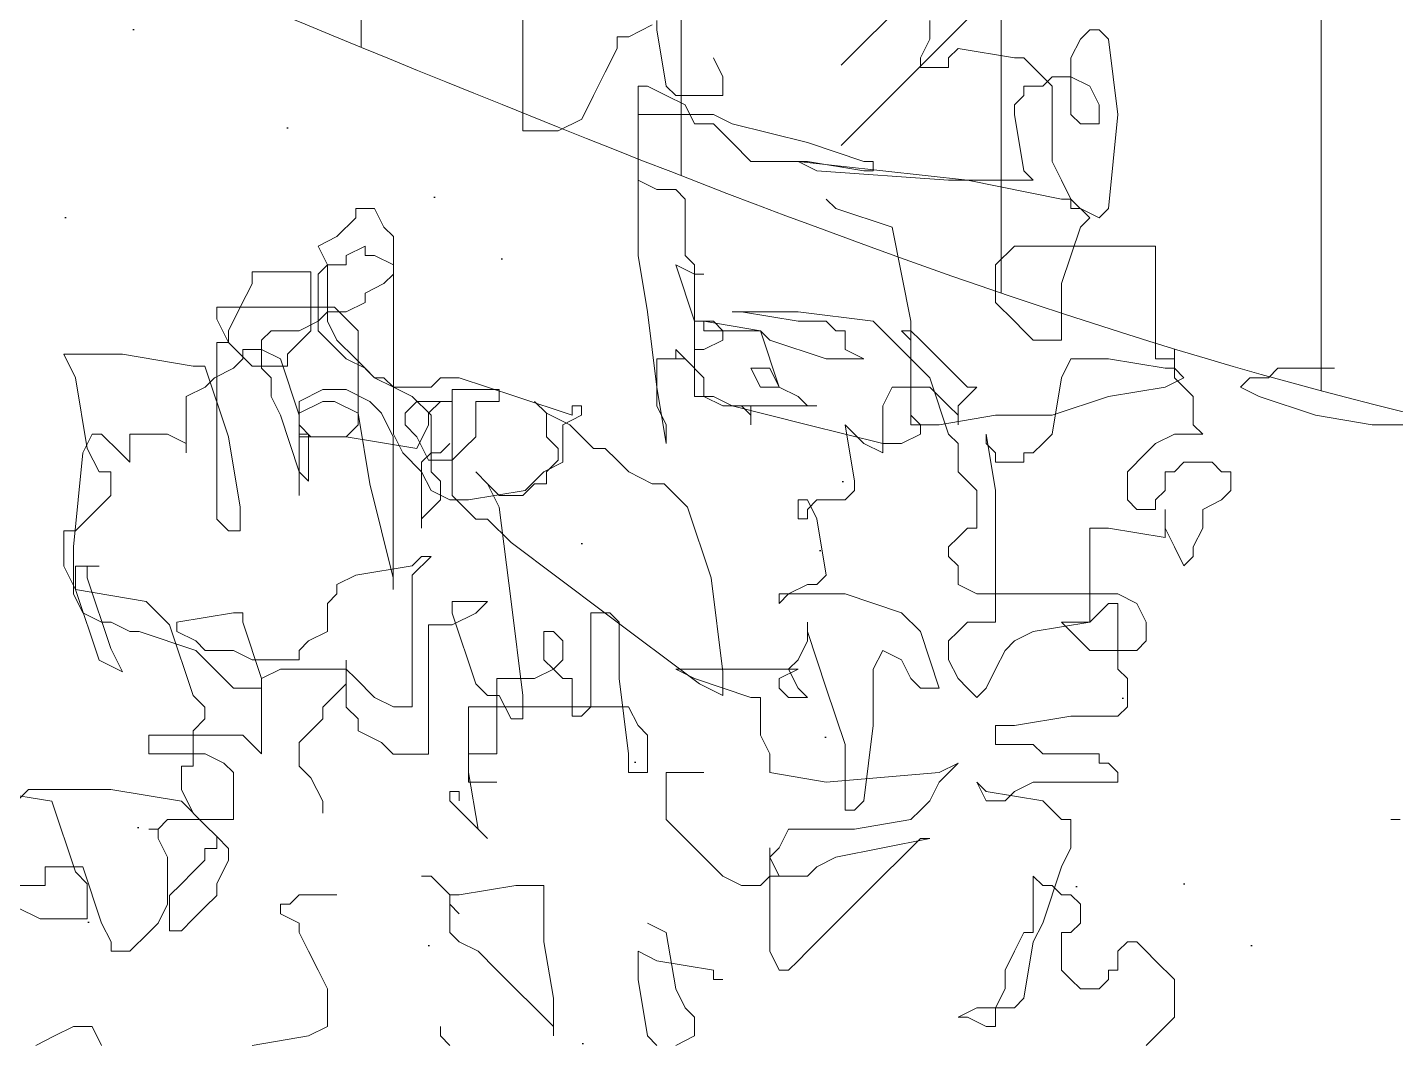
# Model space of a CAD drawing. Extents: x -95 to 325, y -1215 to -918.
# Drawn here: x 77.7 to 87.2, y -1069.68 to -1062.64 of the extents above; entities that cross this region are included whole.
import ezdxf

# ---------------------------------------------------------------- set-up
doc = ezdxf.new("R2010")
doc.units = 0
doc.layers.get('0').update_dxf_attribs({"linetype": 'CONTINUOUS'})
doc.layers.add('福建茶', color=76, linetype='CONTINUOUS')
doc.layers.add('马尼拉草', color=80, linetype='CONTINUOUS')

# ---------------------------------------------------------------- blocks, each defined once
blk = doc.blocks.new('tulia')
at = {"color": 3, "lineweight": 0}
for p, q in [((208.0003, 260.6281), (207.9048, 260.5326)), ((210.2918, 260.5803), (210.3873, 260.6281)), ((210.2918, 260.4849), (210.2918, 260.5803)), ((210.4828, 260.6281), (210.5305, 260.5803)), ((210.5305, 260.5803), (210.5783, 260.2941)), ((211.0079, 260.5326), (211.0079, 260.5803)), ((211.0079, 260.5803), (211.0079, 260.3895)), ((211.5808, 260.5803), (211.5331, 260.6281)), ((211.5808, 260.5326), (211.5808, 260.5803)), ((212.2492, 260.5803), (212.1537, 260.5326)), ((212.5356, 260.6281), (212.2492, 260.5803)), ((213.3472, 260.5326), (213.2995, 260.6281)), ((213.5382, 260.5803), (213.4427, 260.5326)), ((213.6337, 260.6281), (213.5382, 260.5803)), ((207.9048, 260.5326), (207.857, 260.4849)), ((208.7641, 260.4372), (208.7641, 260.5326)), ((208.7641, 260.5326), (208.8118, 260.5326)), ((208.8118, 260.5326), (208.9073, 260.4849)), ((211.2944, 260.2464), (211.0079, 260.5326)), ((212.1537, 260.5326), (212.1537, 260.3418)), ((213.4427, 260.5326), (213.3472, 260.5326)), ((207.857, 260.4849), (207.857, 260.2941)), ((208.6686, 260.4372), (208.6209, 260.3895)), ((208.8596, 260.4372), (208.6686, 260.4372)), ((208.7164, 260.3418), (208.7641, 260.4372)), ((208.9551, 260.4849), (208.8596, 260.4372)), ((208.9073, 260.4849), (208.9551, 260.4849)), ((210.3395, 260.4372), (210.2918, 260.4849)), ((210.3873, 260.3418), (210.3395, 260.4372)), ((208.6209, 260.3895), (208.5731, 260.1033)), ((211.0079, 260.3895), (211.0557, 260.1033)), ((207.857, 260.2941), (207.9525, 260.1987)), ((208.1912, 260.2941), (208.239, 260.3418)), ((208.1912, 260.2464), (208.1912, 260.2941)), ((208.239, 260.3418), (208.3344, 260.3418)), ((208.3344, 260.3418), (208.3822, 260.2941)), ((208.3822, 260.2941), (208.4299, 260.2464)), ((208.7164, 260.2464), (208.7164, 260.3418)), ((210.1963, 260.2941), (210.1486, 260.2941)), ((210.1963, 260.2464), (210.1963, 260.2941)), ((210.435, 260.0556), (210.3873, 260.3418)), ((210.5783, 260.2941), (210.5783, 260.151)), ((212.1537, 260.3418), (212.2014, 260.2464)), ((208.1435, 260.151), (208.1435, 260.2464)), ((208.1435, 260.2464), (208.1912, 260.2464)), ((208.4299, 260.2464), (208.4299, 260.0556)), ((208.6686, 260.151), (208.7164, 260.2464)), ((209.8144, 260.2464), (209.7667, 260.1987)), ((209.8621, 260.2464), (209.8144, 260.2464)), ((209.9099, 260.151), (209.8621, 260.2464)), ((210.4828, 260.1987), (210.1963, 260.2464)), ((211.3898, 260.151), (211.2944, 260.2464)), ((212.2014, 260.2464), (212.2492, 260.151)), ((207.9525, 260.1987), (208.0003, 260.151)), ((209.7667, 260.1987), (209.7189, 260.151)), ((210.5783, 260.151), (210.4828, 260.1987)), ((208.0003, 260.151), (208.048, 260.1033)), ((208.048, 260.1033), (208.0957, 260.1033)), ((208.0957, 260.1033), (208.1435, 260.151)), ((208.5731, 260.1033), (208.5254, 260.0079)), ((208.6209, 260.0556), (208.6686, 260.151)), ((209.7189, 260.151), (209.4325, 259.8648)), ((209.9099, 259.674), (209.9099, 260.151)), ((211.0557, 260.1033), (211.0557, 259.8171)), ((211.4853, 260.1033), (211.3898, 260.151)), ((211.5331, 260.0556), (211.4853, 260.1033)), ((212.2492, 260.151), (212.2969, 260.0556)), ((213.1563, 260.151), (213.0608, 260.0556)), ((213.2517, 260.151), (213.1563, 260.151)), ((213.2517, 260.1033), (213.2517, 260.151)), ((213.2995, 260.0079), (213.2517, 260.1033)), ((208.3822, 260.0556), (208.3344, 260.0079)), ((208.4299, 260.0556), (208.3822, 260.0556)), ((208.5731, 259.7694), (208.5731, 260.0556)), ((208.5731, 260.0556), (208.6209, 260.0556)), ((210.5305, 260.0079), (210.435, 260.0556)), ((211.5331, 259.8648), (211.5331, 260.0556)), ((212.2969, 260.0556), (212.2969, 260.0079)), ((212.8947, 260.0467), (212.835, 259.987)), ((212.9545, 260.0467), (212.8947, 260.0467)), ((212.9545, 259.8677), (212.9545, 260.0467)), ((213.0608, 260.0556), (213.013, 260.0079)), ((208.3344, 260.0079), (208.3344, 259.9125)), ((208.5254, 260.0079), (208.4299, 259.7217)), ((211.5331, 259.9125), (211.4853, 259.9602)), ((212.2969, 260.0079), (212.3924, 259.9602)), ((212.3924, 259.9602), (212.3924, 259.9125)), ((212.835, 259.987), (212.7753, 259.9273)), ((213.013, 260.0079), (212.9653, 259.9125)), ((213.395, 259.7217), (213.2995, 260.0079)), ((213.3725, 259.808), (213.3725, 259.987)), ((213.3725, 259.987), (213.6114, 259.987)), ((213.6114, 259.987), (213.7308, 259.9273)), ((208.3344, 259.9125), (208.3822, 259.8648)), ((211.5331, 259.8648), (211.5331, 259.9125)), ((212.3447, 259.9125), (212.2969, 259.8648)), ((212.3924, 259.9125), (212.3447, 259.9125)), ((212.7753, 259.9273), (212.7156, 259.8677)), ((212.9653, 259.9125), (212.9653, 259.674)), ((208.3822, 259.8648), (208.4299, 259.8648)), ((208.4299, 259.8648), (208.4777, 259.8171)), ((208.4777, 259.8171), (208.5254, 259.8171)), ((208.5254, 259.8171), (208.5731, 259.7694)), ((209.4325, 259.8648), (209.146, 259.5785)), ((209.9099, 259.7694), (209.9576, 259.8171)), ((209.9576, 259.8171), (210.0531, 259.8171)), ((210.0531, 259.8171), (210.1486, 259.7694)), ((211.0557, 259.8171), (211.1989, 259.8171)), ((211.1989, 259.8171), (211.4853, 259.8648)), ((211.4853, 259.8648), (211.5331, 259.8648)), ((211.5808, 259.8171), (211.5331, 259.8648)), ((211.6286, 259.7694), (211.5808, 259.8171)), ((212.2969, 259.8648), (212.106, 259.8648)), ((212.7156, 259.808), (212.6558, 259.6886)), ((212.7156, 259.8677), (212.7156, 259.808)), ((212.835, 259.7483), (212.8947, 259.808)), ((212.8947, 259.808), (212.9545, 259.8677)), ((213.4322, 259.7483), (213.3725, 259.808)), ((213.7769, 259.8171), (213.5859, 259.8171)), ((213.5859, 259.8171), (213.5859, 259.7217)), ((209.6712, 259.7217), (209.7189, 259.7694)), ((209.7189, 259.7694), (209.9099, 259.7694)), ((209.9099, 259.674), (209.8621, 259.7694)), ((209.8621, 259.7694), (209.9099, 259.7694)), ((209.9099, 259.7694), (209.9099, 259.6263)), ((210.1486, 259.7694), (210.2441, 259.674)), ((211.6763, 259.7694), (211.6286, 259.7694)), ((212.7753, 259.6886), (212.835, 259.7483)), ((213.5517, 259.3902), (213.4322, 259.7483)), ((208.4299, 259.7217), (208.3822, 259.6263)), ((209.0983, 259.5785), (209.5757, 259.674)), ((209.5757, 259.674), (209.6712, 259.7217)), ((209.8621, 259.6263), (209.9099, 259.674)), ((209.9099, 259.6263), (209.9099, 259.674)), ((210.2441, 259.674), (210.3395, 259.5785)), ((212.6558, 259.6886), (212.6558, 259.629)), ((212.7753, 259.629), (212.7753, 259.6886)), ((212.9653, 259.674), (213.013, 259.5785)), ((213.5859, 259.7217), (213.395, 259.7217)), ((208.3822, 259.6263), (208.3822, 259.4831)), ((209.8144, 259.5308), (209.8621, 259.6263)), ((212.6558, 259.629), (212.7156, 259.5693)), ((212.7156, 259.5693), (212.7156, 259.629)), ((212.7156, 259.629), (212.7753, 259.629)), ((209.146, 259.5785), (209.0983, 259.5785)), ((209.1938, 259.4831), (209.4802, 259.5308)), ((209.4802, 259.5308), (209.8144, 259.5308)), ((210.3395, 259.5785), (210.435, 259.4831)), ((211.3898, 259.5308), (211.3421, 259.5785)), ((211.3421, 259.5785), (211.3898, 259.5308)), ((211.4376, 259.2446), (211.3898, 259.5308)), ((211.3898, 259.5308), (211.4376, 259.4831)), ((212.7753, 259.5096), (212.7156, 259.5693)), ((212.7156, 259.5693), (212.7753, 259.5096)), ((213.013, 259.5308), (212.9653, 259.4831)), ((213.013, 259.5785), (213.013, 259.5308)), ((213.013, 259.5308), (213.0608, 259.5308)), ((213.0608, 259.5308), (213.013, 259.5308)), ((206.7113, 259.4831), (206.759, 259.4831)), ((208.3822, 259.4831), (208.4299, 259.4831)), ((208.4299, 259.4831), (208.5254, 259.3877)), ((209.146, 259.4354), (209.1938, 259.4831)), ((210.435, 259.4831), (210.435, 259.2446)), ((211.4376, 259.4831), (211.5331, 259.3877)), ((212.9653, 259.4831), (212.6311, 259.4831)), ((212.6311, 259.4831), (212.6311, 259.2446)), ((212.8947, 259.3902), (212.7753, 259.5096)), ((212.7753, 259.5096), (212.835, 259.4499)), ((209.0983, 259.3877), (209.146, 259.4354)), ((209.4325, 259.3877), (209.4802, 259.4354)), ((209.4802, 259.4354), (209.528, 259.4354)), ((209.528, 259.4354), (209.528, 259.1015)), ((212.1781, 259.3902), (212.1781, 259.4499)), ((212.835, 259.4499), (212.8947, 259.3306)), ((213.7906, 259.4499), (213.6711, 259.3306)), ((208.5254, 259.3877), (208.8118, 259.34)), ((208.6686, 259.34), (208.5731, 259.2923)), ((208.7164, 259.3877), (208.6686, 259.34)), ((208.8118, 259.3877), (208.7164, 259.3877)), ((208.8596, 259.2923), (208.8118, 259.3877)), ((208.8118, 259.34), (208.8596, 259.2923)), ((209.0505, 259.2923), (209.0983, 259.3877)), ((209.3847, 259.0061), (209.4325, 259.3877)), ((211.4853, 259.34), (211.4853, 259.3877)), ((211.5331, 259.34), (211.4853, 259.34)), ((211.5331, 259.3877), (211.5331, 259.34)), ((212.2378, 259.2709), (212.1781, 259.3902)), ((213.2531, 259.3306), (212.8947, 259.3902)), ((212.8947, 259.3306), (212.8947, 259.2112)), ((213.6711, 259.3306), (213.2531, 259.3306)), ((213.91, 259.3306), (213.5517, 259.3902)), ((208.5731, 259.2923), (208.1435, 259.2923)), ((208.1435, 259.2923), (208.1435, 259.2446)), ((208.9551, 259.1969), (209.0505, 259.2923)), ((209.6234, 259.2923), (209.0505, 259.2446)), ((209.9099, 259.2446), (209.6234, 259.2923)), ((211.2944, 259.2923), (211.4376, 259.2923)), ((211.4376, 259.2923), (211.4376, 258.9107)), ((212.2975, 259.2112), (212.2378, 259.2709)), ((208.1435, 259.2446), (208.1912, 259.1969)), ((208.1912, 259.1969), (208.239, 259.1969)), ((208.239, 259.1969), (208.239, 259.1492)), ((209.0505, 259.2446), (208.9551, 259.1969)), ((209.9099, 259.1492), (209.9099, 259.2446)), ((210.435, 259.2446), (210.2441, 259.2446)), ((210.5305, 259.0538), (210.5305, 259.2446)), ((210.5305, 259.2446), (210.626, 259.2446)), ((210.626, 259.2446), (210.626, 259.1492)), ((211.4376, 259.1492), (211.4376, 259.2446)), ((212.2975, 259.0919), (212.2975, 259.2112)), ((212.6311, 259.2446), (212.6788, 259.1969)), ((212.6788, 259.1969), (212.7743, 259.1492)), ((212.8947, 259.2112), (212.835, 259.2112)), ((212.835, 259.2112), (212.835, 259.0322)), ((208.239, 259.1492), (208.5254, 259.1492)), ((208.5254, 259.1492), (208.5731, 259.1015)), ((209.9576, 259.0538), (209.9099, 259.1492)), ((210.626, 259.1492), (210.6737, 258.7676)), ((211.2944, 258.7676), (211.2944, 259.1492)), ((211.2944, 259.1492), (211.4376, 259.1492)), ((211.6406, 258.4951), (211.6406, 259.1515)), ((211.6406, 259.1515), (211.8197, 259.1515)), ((211.8197, 259.1515), (211.8795, 259.0919)), ((212.5834, 259.0538), (212.4879, 259.1492)), ((212.4879, 259.1492), (212.4879, 258.7676)), ((212.7743, 259.1492), (213.0608, 259.1492)), ((213.0608, 259.1492), (213.0608, 259.0538)), ((208.5731, 259.1015), (208.7641, 259.1015)), ((208.7641, 259.1015), (208.7641, 259.0061)), ((209.528, 259.1015), (209.6234, 258.8153)), ((209.9576, 258.863), (209.9576, 259.0538)), ((210.5783, 259.0061), (210.5305, 259.0538)), ((211.8795, 259.0919), (211.9989, 259.0322)), ((212.2378, 259.0322), (212.2975, 259.0919)), ((213.0608, 259.0538), (212.5834, 259.0538)), ((208.6686, 259.0061), (208.3822, 258.9584)), ((208.7641, 259.0061), (208.6686, 259.0061)), ((209.3847, 258.7199), (209.3847, 259.0061)), ((210.626, 258.9107), (210.5783, 259.0061)), ((211.9989, 259.0322), (211.9989, 258.9725)), ((212.1781, 258.9725), (212.2378, 259.0322)), ((212.835, 259.0322), (212.7753, 258.9725)), ((208.1435, 258.9584), (208.0957, 258.9107)), ((208.0957, 258.9107), (208.0957, 258.7676)), ((208.3822, 258.9584), (208.1435, 258.9584)), ((211.4376, 258.9107), (210.626, 258.9107)), ((210.817, 258.9107), (210.8647, 258.9584)), ((210.817, 258.4336), (210.817, 258.9107)), ((210.8647, 258.9584), (210.9124, 258.9584)), ((210.9124, 258.9584), (210.9124, 258.7676)), ((211.1628, 258.8532), (211.1628, 258.9725)), ((211.1628, 258.9725), (211.2225, 258.9725)), ((211.2225, 258.9725), (211.2822, 258.8532)), ((211.724, 258.2428), (211.724, 258.9107)), ((211.724, 258.9107), (211.8195, 258.9107)), ((211.8195, 258.9107), (211.915, 258.863)), ((211.9989, 258.9725), (212.0586, 258.9128)), ((212.0586, 258.9128), (212.0586, 258.6741)), ((212.1183, 258.8532), (212.1781, 258.9128)), ((212.1781, 258.9128), (212.1781, 258.9725)), ((212.7753, 258.9725), (212.7753, 258.9128)), ((212.7753, 258.9128), (212.835, 258.8532)), ((208.8118, 258.8153), (208.8596, 258.863)), ((208.8596, 258.863), (208.9073, 258.8153)), ((209.7667, 258.8153), (209.7189, 258.863)), ((209.7189, 258.863), (209.8144, 258.863)), ((209.8144, 258.863), (209.8621, 258.8153)), ((210.0054, 258.863), (209.9576, 258.863)), ((210.2918, 258.7676), (210.0054, 258.863)), ((210.267, 258.7935), (210.1475, 258.8532)), ((210.1475, 258.8532), (210.1475, 258.7338)), ((211.2225, 258.3757), (211.1628, 258.8532)), ((211.2822, 258.8532), (211.342, 258.8532)), ((211.342, 258.8532), (211.4017, 258.7935)), ((211.915, 258.863), (212.0105, 258.7676)), ((212.0586, 258.7935), (212.1183, 258.8532)), ((212.835, 258.8532), (212.9545, 258.4951)), ((208.0957, 258.7676), (208.1435, 258.7199)), ((208.7641, 258.7199), (208.8118, 258.8153)), ((208.9073, 258.8153), (208.9551, 258.7676)), ((208.9551, 258.7676), (209.0028, 258.6722)), ((209.146, 258.529), (209.0505, 258.8153)), ((209.0505, 258.8153), (209.146, 258.8153)), ((209.146, 258.8153), (209.1938, 258.7676)), ((209.1938, 258.7676), (209.2415, 258.6722)), ((209.6234, 258.8153), (209.7189, 258.529)), ((209.8144, 258.7199), (209.7667, 258.8153)), ((209.8621, 258.7676), (209.7667, 258.7199)), ((209.8621, 258.8153), (209.8621, 258.7676)), ((210.7448, 258.4354), (210.267, 258.7935)), ((210.3873, 258.7199), (210.2918, 258.7676)), ((210.6737, 258.7676), (210.6737, 258.4813)), ((210.9124, 258.7676), (210.9602, 258.7676)), ((210.9602, 258.7676), (211.0079, 258.7199)), ((211.0079, 258.7199), (211.1034, 258.7676)), ((211.1034, 258.7676), (211.2944, 258.7676)), ((211.4017, 258.7935), (211.5211, 258.4354)), ((212.0105, 258.7676), (212.0582, 258.7199)), ((212.0586, 258.6741), (212.0586, 258.7935)), ((212.3924, 258.7199), (212.4879, 258.7676)), ((212.4879, 258.7676), (212.4879, 258.8153)), ((212.4879, 258.8153), (212.6311, 258.8153)), ((212.4879, 258.7676), (212.5834, 258.4813)), ((212.6311, 258.8153), (212.7266, 258.7199)), ((208.1435, 258.7199), (208.1435, 258.3859)), ((208.7164, 258.6244), (208.7641, 258.7199)), ((209.337, 258.6244), (209.3847, 258.7199)), ((209.7667, 258.7199), (210.3873, 258.7199)), ((209.7667, 258.6722), (209.8144, 258.7199)), ((210.1475, 258.7338), (210.2073, 258.2564)), ((210.9602, 258.6722), (211.0079, 258.7199)), ((211.0079, 258.7199), (211.0557, 258.6722)), ((212.0582, 258.7199), (212.3924, 258.7199)), ((212.7266, 258.7199), (212.8221, 258.6244)), ((213.2531, 258.6144), (213.1933, 258.7338)), ((213.1933, 258.7338), (213.3128, 258.6741)), ((209.0028, 258.6722), (209.0028, 258.5767)), ((209.2415, 258.6722), (209.337, 258.6244)), ((209.7189, 258.5767), (209.7667, 258.6722)), ((210.9602, 258.5767), (210.9602, 258.6722)), ((211.0557, 258.6722), (211.0557, 258.529)), ((212.5356, 258.6722), (212.2969, 258.6722)), ((212.2969, 258.6722), (212.2969, 258.6244)), ((212.6311, 258.6244), (212.5356, 258.6722)), ((213.3128, 258.6741), (213.4322, 258.3161)), ((208.0003, 258.5767), (208.048, 258.6244)), ((208.0003, 258.4813), (208.0003, 258.5767)), ((208.048, 258.6244), (208.2867, 258.6244)), ((208.2867, 258.6244), (208.3822, 258.529)), ((208.5731, 258.529), (208.6686, 258.5767)), ((208.6686, 258.5767), (208.7164, 258.6244)), ((209.0028, 258.5767), (208.9551, 258.529)), ((209.7189, 258.4813), (209.7189, 258.5767)), ((211.0079, 258.529), (210.9602, 258.5767)), ((212.2492, 258.5767), (212.1537, 258.529)), ((212.2969, 258.6244), (212.2492, 258.5767)), ((212.7743, 258.6244), (212.6311, 258.6244)), ((212.8221, 258.5767), (212.7743, 258.6244)), ((212.8221, 258.6244), (213.1085, 258.529)), ((212.9176, 258.529), (212.8221, 258.5767)), ((213.3725, 258.2564), (213.2531, 258.6144)), ((208.2867, 258.4813), (208.5731, 258.529)), ((208.3822, 258.529), (208.4299, 258.4813)), ((208.9551, 258.529), (208.9073, 258.4813)), ((209.2415, 258.4336), (209.146, 258.529)), ((209.7189, 258.529), (209.7189, 258.4813)), ((211.0557, 258.529), (211.0079, 258.529)), ((211.4017, 258.4354), (211.5211, 258.4951)), ((211.5211, 258.4951), (211.6406, 258.4951)), ((212.1537, 258.529), (212.1537, 258.3859)), ((212.9176, 258.4813), (212.9176, 258.529)), ((212.9545, 258.4951), (213.0739, 258.3757)), ((213.1085, 258.529), (213.1563, 258.529)), ((213.1563, 258.529), (213.2517, 258.4813)), ((208.048, 258.3859), (208.0003, 258.4813)), ((208.1912, 258.3859), (208.2867, 258.4813)), ((208.4299, 258.4813), (208.2867, 258.4813)), ((208.2867, 258.4813), (208.2867, 258.0043)), ((208.9073, 258.4813), (208.7641, 258.4813)), ((208.7641, 258.4813), (208.7641, 258.3382)), ((209.528, 258.3382), (209.2415, 258.4336)), ((210.6737, 258.4813), (210.7215, 258.4336)), ((210.7215, 258.4336), (210.817, 258.4336)), ((211.2225, 258.0774), (210.7448, 258.4354)), ((211.342, 258.3757), (211.4017, 258.4354)), ((211.5211, 258.4354), (211.5211, 258.3757)), ((212.5834, 258.4813), (212.5834, 258.4336)), ((212.5834, 258.4336), (212.6311, 258.4336)), ((212.6311, 258.4336), (212.9176, 258.4813)), ((213.2517, 258.4813), (213.2995, 258.4813)), ((213.2995, 258.4813), (213.395, 258.4336)), ((213.395, 258.4336), (213.4427, 258.3382)), ((208.1435, 258.3382), (208.048, 258.3859)), ((208.1435, 258.3859), (208.1912, 258.3859)), ((209.8144, 258.3382), (209.8621, 258.3859)), ((209.8621, 258.3859), (209.8621, 258.3382)), ((211.2822, 257.8983), (211.2225, 258.3757)), ((211.5211, 258.3757), (211.342, 258.3757)), ((212.1537, 258.3859), (212.106, 258.3382)), ((213.0739, 258.3757), (213.4322, 258.3161)), ((208.7641, 258.3382), (208.1435, 258.3382)), ((208.7641, 257.8135), (208.7641, 258.3382)), ((208.7641, 258.3382), (208.8596, 258.3382)), ((208.8596, 258.3382), (208.9551, 258.2905)), ((208.9551, 258.2905), (208.9551, 258.1951)), ((209.8621, 258.3382), (209.528, 258.3382)), ((209.6234, 258.2428), (209.6712, 258.2905)), ((209.6712, 258.2905), (209.7189, 258.2905)), ((209.7189, 258.2905), (209.8144, 258.3382)), ((211.8197, 258.2564), (211.8197, 258.3161)), ((211.8197, 258.3161), (211.8197, 257.5403)), ((212.106, 258.2905), (212.0105, 258.2428)), ((212.106, 258.3382), (212.106, 258.2905)), ((213.4322, 258.3161), (213.4322, 258.1967)), ((213.4322, 258.3161), (213.4919, 258.1967)), ((213.4427, 258.3382), (213.4427, 258.0997)), ((209.6712, 257.9566), (209.6234, 258.2428)), ((210.2073, 258.2564), (210.3267, 257.8983)), ((211.6286, 258.1474), (211.724, 258.2428)), ((212.0105, 258.2428), (211.724, 258.1951)), ((211.9392, 257.779), (211.8197, 258.2564)), ((213.3725, 258.1967), (213.3725, 258.2564)), ((207.8093, 258.1951), (207.7615, 258.1474)), ((207.7615, 258.1474), (207.7615, 258.0997)), ((207.857, 258.0997), (207.8093, 258.1951)), ((208.9551, 258.1951), (209.0028, 258.1474)), ((209.0028, 258.1474), (209.0028, 258.0997)), ((211.6763, 258.1474), (211.6286, 258.1474)), ((211.724, 258.1951), (211.6763, 258.1474)), ((213.4322, 258.1967), (213.3128, 258.1967)), ((213.3128, 258.1967), (213.3725, 258.1967)), ((213.4919, 258.1967), (213.4919, 258.0177)), ((207.7615, 258.0997), (207.7138, 258.0043)), ((207.9048, 258.0043), (207.857, 258.0997)), ((209.0028, 258.0997), (208.9551, 258.052)), ((211.342, 257.958), (211.2225, 258.0774)), ((213.4427, 258.0997), (213.395, 257.6226)), ((207.7138, 258.0043), (207.7138, 257.9089)), ((208.1912, 258.0043), (207.9048, 258.052)), ((207.9048, 258.052), (207.9048, 257.9089)), ((207.9048, 257.9089), (207.9048, 258.0043)), ((208.2867, 258.0043), (208.1912, 258.0043)), ((208.9073, 258.0043), (208.8596, 258.0043)), ((208.8596, 258.0043), (208.8596, 257.8135)), ((208.9551, 258.052), (208.9073, 258.0043)), ((211.6763, 257.9566), (211.6763, 258.0043)), ((211.6763, 258.0043), (211.6763, 257.6704)), ((212.5961, 257.8983), (212.5961, 258.0177)), ((212.5961, 258.0177), (212.6558, 258.0177)), ((212.6558, 258.0177), (212.7156, 257.958)), ((213.4322, 258.0177), (213.3725, 257.958)), ((213.4919, 258.0177), (213.4322, 258.0177)), ((209.7189, 257.8612), (209.6712, 257.9566)), ((209.7189, 257.9089), (209.7189, 257.9566)), ((209.7189, 257.9566), (209.7667, 257.9566)), ((209.7667, 257.9566), (209.7667, 257.8612)), ((211.4017, 257.958), (211.342, 257.958)), ((211.4614, 257.8983), (211.4017, 257.958)), ((211.5808, 257.8612), (211.6763, 257.9566)), ((212.7156, 257.958), (212.7156, 257.0628)), ((213.3725, 257.958), (213.3128, 257.8983)), ((207.7138, 257.9089), (207.6183, 257.8612)), ((207.9525, 257.8612), (207.9525, 257.9089)), ((207.9525, 257.9089), (208.048, 257.9089)), ((208.048, 257.9089), (208.0957, 257.8612)), ((209.6712, 257.8612), (209.7189, 257.9089)), ((210.3267, 257.8983), (210.4461, 257.779)), ((211.342, 257.779), (211.2822, 257.8983)), ((211.5211, 257.8386), (211.4614, 257.8983)), ((212.6558, 257.5403), (212.5961, 257.8983)), ((213.3128, 257.8983), (213.2531, 257.8386)), ((207.6183, 257.8612), (207.5706, 257.8135)), ((207.5706, 257.8135), (207.5706, 257.7181)), ((207.9048, 257.8135), (207.9525, 257.8612)), ((207.9048, 257.7181), (207.9048, 257.8135)), ((208.0957, 257.8612), (208.0957, 257.7181)), ((208.8118, 257.5272), (208.7641, 257.8135)), ((208.8596, 257.8135), (208.9551, 257.7181)), ((209.4802, 257.8135), (209.528, 257.8612)), ((209.4802, 257.7658), (209.4802, 257.8135)), ((209.528, 257.8612), (209.6712, 257.8612)), ((209.7667, 257.8612), (209.7189, 257.8612)), ((211.0557, 257.7181), (211.1511, 257.8135)), ((211.1031, 257.779), (211.1628, 257.8386)), ((211.1511, 257.8135), (211.4376, 257.8612)), ((211.1628, 257.8386), (211.2822, 257.8386)), ((211.2822, 257.8386), (211.342, 257.779)), ((211.4376, 257.8612), (211.5331, 257.8612)), ((211.5211, 257.3612), (211.5211, 257.8386)), ((211.5331, 257.8612), (211.6286, 257.8135)), ((211.5808, 257.7658), (211.5808, 257.8612)), ((211.6286, 257.8135), (211.6763, 257.7181)), ((212.2975, 257.3612), (212.2975, 257.8386)), ((212.2975, 257.8386), (212.2975, 257.5403)), ((213.2531, 257.8386), (213.2531, 257.7193)), ((209.528, 257.4795), (209.4802, 257.7658)), ((210.4461, 257.779), (210.5059, 257.779)), ((210.5059, 257.779), (210.6253, 257.7193)), ((211.0434, 257.7193), (211.0434, 257.779)), ((211.0434, 257.779), (211.1031, 257.779)), ((211.342, 257.779), (211.4017, 257.7193)), ((211.4017, 257.7193), (211.342, 257.779)), ((211.6286, 257.7181), (211.5808, 257.7658)), ((211.9989, 257.4209), (211.9392, 257.779)), ((212.2492, 257.5272), (212.2492, 257.7658)), ((212.2492, 257.7658), (212.2969, 257.7181)), ((207.5706, 257.7181), (207.6183, 257.7181)), ((207.6183, 257.7181), (207.6661, 257.6704)), ((207.6661, 257.6704), (207.8093, 257.6704)), ((207.8093, 257.6704), (207.857, 257.7181)), ((207.857, 257.7181), (207.9048, 257.7181)), ((208.0957, 257.7181), (208.0003, 257.6226)), ((208.6209, 257.6226), (208.6209, 257.6704)), ((208.6209, 257.6704), (208.7641, 257.6704)), ((208.7641, 257.6704), (208.7641, 257.6226)), ((208.9551, 257.7181), (208.9551, 257.5749)), ((210.6253, 257.7193), (210.685, 257.6596)), ((210.685, 257.6596), (210.7448, 257.5999)), ((210.9602, 257.6704), (211.0557, 257.7181)), ((210.9602, 257.4795), (210.9602, 257.6704)), ((210.9836, 257.6596), (211.0434, 257.7193)), ((210.9836, 257.5999), (210.9836, 257.6596)), ((211.4614, 257.5999), (211.5211, 257.6596)), ((211.5211, 257.6596), (211.6406, 257.6596)), ((211.6286, 257.4318), (211.6286, 257.7181)), ((211.6763, 257.6704), (211.6286, 257.6226)), ((211.6406, 257.6596), (211.7003, 257.5403)), ((211.6763, 257.7181), (211.7718, 257.6226)), ((212.2969, 257.7181), (212.3924, 257.4318)), ((213.204, 257.6226), (213.1563, 257.6704)), ((213.1563, 257.6704), (213.1563, 257.5272)), ((213.2531, 257.7193), (213.3128, 257.7193)), ((213.3128, 257.7193), (213.3725, 257.5999)), ((208.0003, 257.6226), (207.9525, 257.5749)), ((208.5254, 257.5749), (208.5731, 257.6226)), ((208.5731, 257.6226), (208.6209, 257.6226)), ((208.7641, 257.6226), (208.8118, 257.5749)), ((209.337, 257.5749), (209.337, 257.6226)), ((209.337, 257.6226), (209.4325, 257.5749)), ((210.7448, 257.5999), (210.8045, 257.5999)), ((210.8045, 257.5999), (210.9239, 257.4806)), ((211.0434, 257.5403), (210.9836, 257.5999)), ((211.4017, 257.5403), (211.4614, 257.5999)), ((211.5808, 257.6226), (211.5331, 257.5749)), ((211.6286, 257.6226), (211.5808, 257.6226)), ((211.7003, 257.5999), (211.6406, 257.4806)), ((212.0586, 257.5403), (211.7003, 257.5999)), ((211.7718, 257.6226), (211.8195, 257.5272)), ((212.8698, 257.5749), (212.8698, 257.6226)), ((212.8698, 257.6226), (212.8698, 257.3364)), ((213.2995, 257.5272), (213.204, 257.6226)), ((213.395, 257.6226), (213.3472, 257.5272)), ((213.3725, 257.5999), (213.4322, 257.2419)), ((207.857, 257.5272), (207.7138, 257.5272)), ((207.7138, 257.5272), (207.7615, 257.4795)), ((207.9525, 257.5749), (207.857, 257.5272)), ((208.4299, 257.241), (208.4777, 257.5272)), ((208.4777, 257.5272), (208.5254, 257.5749)), ((208.8118, 257.5749), (208.8118, 257.5272)), ((208.9551, 257.5749), (209.0028, 257.5272)), ((209.0028, 257.5272), (209.0983, 257.241)), ((209.146, 257.5272), (209.2415, 257.5749)), ((209.146, 257.4795), (209.146, 257.5272)), ((209.2415, 257.5749), (209.337, 257.5749)), ((209.337, 257.5749), (209.337, 257.3841)), ((209.7189, 257.4795), (209.337, 257.5749)), ((209.4325, 257.5749), (209.4802, 257.5272)), ((209.4802, 257.5272), (209.528, 257.4795)), ((210.4828, 257.2887), (210.435, 257.5749)), ((210.435, 257.5749), (210.435, 257.4795)), ((211.0434, 257.4209), (211.0434, 257.5403)), ((211.4017, 257.3612), (211.4017, 257.5403)), ((211.7003, 257.5403), (211.76, 257.4806)), ((211.8195, 257.5272), (211.8195, 256.6685)), ((211.8197, 257.5403), (211.8795, 257.4209)), ((211.9989, 257.4806), (212.0586, 257.5403)), ((212.0586, 257.5403), (212.2378, 257.5403)), ((212.2975, 257.5403), (212.0586, 257.5403)), ((212.2378, 257.5403), (212.2975, 257.4806)), ((212.2969, 257.5272), (212.2492, 257.5272)), ((212.2969, 257.4318), (212.2969, 257.5272)), ((212.7753, 257.1822), (212.6558, 257.5403)), ((212.9653, 257.5272), (212.8698, 257.5749)), ((213.1563, 257.5272), (212.9653, 257.5272)), ((213.3472, 257.5272), (213.2995, 257.5272)), ((206.6158, 257.4795), (206.8545, 257.4795)), ((206.8545, 257.4795), (207.1409, 257.4318)), ((207.7615, 257.4795), (207.7615, 257.3364)), ((209.0505, 257.4795), (208.7641, 257.4318)), ((208.9551, 257.4318), (208.9551, 257.4795)), ((208.9551, 257.4795), (208.9551, 257.3841)), ((209.1938, 257.4795), (209.0505, 257.4795)), ((209.1938, 257.4318), (209.146, 257.4795)), ((209.1938, 257.0502), (209.1938, 257.4795)), ((210.1008, 257.3841), (209.7189, 257.4795)), ((210.0054, 257.3841), (210.0054, 257.4795)), ((210.0054, 257.4795), (210.0054, 257.4318)), ((210.435, 257.4795), (210.4828, 257.3841)), ((210.8647, 257.4318), (210.9602, 257.4795)), ((210.9239, 257.4806), (211.0434, 257.4209)), ((211.6406, 257.4806), (211.6406, 257.4209)), ((211.76, 257.4806), (211.76, 257.4209)), ((211.9989, 257.0032), (211.9989, 257.4806)), ((212.2975, 257.4806), (212.2975, 257.4209)), ((207.1409, 257.4318), (207.4274, 257.3364)), ((208.4777, 257.4318), (208.1912, 257.3364)), ((208.7641, 257.4318), (208.4777, 257.4318)), ((208.9551, 257.3841), (208.9073, 257.3364)), ((209.0028, 257.3841), (208.9551, 257.4318)), ((209.0983, 257.2887), (209.0028, 257.3841)), ((209.1938, 256.9548), (209.1938, 257.4318)), ((209.337, 257.3841), (209.2893, 257.2887)), ((209.6712, 257.3841), (210.0531, 257.3841)), ((209.7189, 257.3841), (209.6712, 257.3841)), ((209.7667, 257.3364), (209.7189, 257.3841)), ((210.0054, 257.4318), (210.0531, 257.3841)), ((210.0531, 257.3841), (210.0054, 257.3841)), ((210.0531, 257.3841), (210.1486, 257.3841)), ((210.1963, 257.3364), (210.1008, 257.3841)), ((210.1486, 257.3841), (210.2441, 257.3364)), ((210.4828, 257.3841), (210.4828, 257.1456)), ((210.8647, 257.3841), (210.8647, 257.4318)), ((210.9124, 257.3841), (210.8647, 257.3841)), ((211.1989, 257.3364), (210.9124, 257.4318)), ((210.9124, 257.4318), (210.9124, 257.3841)), ((211.0434, 257.4209), (211.1031, 257.3612)), ((211.1031, 257.3612), (211.0434, 257.4209)), ((211.6406, 257.4209), (211.5809, 257.3612)), ((211.724, 257.3364), (211.6286, 257.4318)), ((211.76, 257.4209), (211.7003, 257.3612)), ((211.8795, 257.4209), (211.9392, 257.3612)), ((212.1183, 257.3612), (211.9989, 257.4209)), ((212.2975, 257.4209), (212.1781, 257.3612)), ((212.3924, 257.1456), (212.2969, 257.4318)), ((212.3924, 257.4318), (212.4401, 257.3364)), ((207.4274, 257.3364), (207.5228, 257.2887)), ((207.7615, 257.3364), (207.857, 257.241)), ((208.1912, 257.3364), (207.9048, 257.2887)), ((208.9073, 257.3364), (208.8596, 257.2887)), ((209.8621, 257.2887), (209.7667, 257.3364)), ((210.2441, 257.3364), (210.1963, 257.3364)), ((210.2441, 257.3364), (210.2918, 257.3364)), ((210.2441, 257.241), (210.2441, 257.3364)), ((210.2918, 257.3364), (210.2918, 256.7163)), ((211.4853, 257.241), (211.1989, 257.3364)), ((211.2822, 257.3016), (211.2822, 257.3612)), ((211.2822, 257.3612), (211.4017, 257.3612)), ((211.5809, 257.3612), (211.5211, 257.3612)), ((211.5211, 257.3612), (211.5211, 257.3016)), ((211.7003, 257.3612), (211.5211, 257.3612)), ((211.8195, 257.2887), (211.724, 257.3364)), ((211.9392, 257.3612), (212.0586, 257.3016)), ((212.1781, 257.3612), (212.1183, 257.3612)), ((212.1781, 257.3016), (212.2975, 257.3612)), ((212.4401, 257.3364), (212.4401, 257.241)), ((212.8698, 257.3364), (212.7743, 257.2887)), ((207.3796, 257.241), (207.3319, 257.1933)), ((207.4751, 257.241), (207.3796, 257.241)), ((207.5228, 257.2887), (207.4751, 257.241)), ((207.9048, 257.2887), (207.8093, 257.241)), ((207.8093, 257.241), (207.857, 257.1933)), ((207.857, 257.241), (207.857, 257.0979)), ((208.3822, 257.1456), (208.4299, 257.241)), ((208.8596, 257.2887), (208.9073, 257.2887)), ((208.9073, 257.2887), (208.9551, 257.241)), ((208.9551, 257.241), (209.0505, 257.1456)), ((209.2893, 257.2887), (209.0983, 257.2887)), ((209.0983, 257.241), (209.3847, 256.9548)), ((209.9576, 257.0025), (209.8621, 257.2887)), ((209.8621, 257.2887), (209.9576, 257.2887)), ((209.9099, 257.1933), (209.8621, 257.2887)), ((209.9576, 257.2887), (210.0054, 257.1933)), ((210.3395, 257.1456), (210.2441, 257.241)), ((210.5305, 256.9071), (210.4828, 257.2887)), ((211.5211, 257.3016), (211.2822, 257.3016)), ((211.5808, 257.241), (211.4853, 257.241)), ((211.6286, 257.2887), (211.5808, 257.241)), ((211.8195, 257.2887), (211.6286, 257.2887)), ((211.8673, 257.241), (211.8195, 257.2887)), ((211.915, 257.241), (211.8195, 257.2887)), ((211.915, 257.241), (211.8673, 257.241)), ((212.0105, 257.1456), (211.915, 257.241)), ((211.9627, 257.1933), (211.915, 257.241)), ((212.0586, 257.3016), (212.1781, 257.3016)), ((212.4401, 257.241), (212.4879, 257.1933)), ((212.7266, 257.241), (212.6311, 257.1933)), ((212.7743, 257.2887), (212.7266, 257.241)), ((213.4322, 257.2419), (213.4919, 257.1225)), ((207.3319, 257.1933), (207.0454, 257.1933)), ((207.857, 257.1933), (207.9048, 257.1933)), ((207.9048, 257.1933), (208.1912, 257.1456)), ((210.0054, 257.1933), (209.9099, 257.1933)), ((212.0582, 257.1456), (211.9627, 257.1933)), ((212.3572, 257.1225), (212.3572, 257.1822)), ((212.3572, 257.1822), (212.5364, 257.1822)), ((212.4879, 257.1933), (212.4879, 257.0502)), ((212.5364, 257.1822), (212.6558, 257.0628)), ((212.6311, 257.1933), (212.5834, 257.1456)), ((212.835, 257.1822), (212.7753, 257.1822)), ((213.1933, 257.1225), (212.835, 257.1822)), ((207.857, 257.0979), (207.857, 257.1456)), ((207.857, 257.1456), (207.9525, 257.1456)), ((207.9525, 257.1456), (207.9525, 256.5731)), ((208.1912, 257.1456), (208.3822, 257.1456)), ((209.0505, 257.1456), (209.146, 257.0502)), ((209.528, 257.0979), (209.4325, 257.1456)), ((209.4325, 257.1456), (209.6234, 257.1456)), ((209.6234, 257.1456), (209.9099, 257.0502)), ((210.4828, 257.1456), (210.3395, 257.1456)), ((210.3395, 257.1456), (210.3873, 257.1456)), ((210.3873, 257.0979), (210.3395, 257.1456)), ((210.3873, 257.1456), (210.3873, 257.0979)), ((212.106, 257.0502), (212.0105, 257.1456)), ((212.1537, 257.0502), (212.0582, 257.1456)), ((212.2975, 257.0628), (212.3572, 257.1225)), ((212.4879, 257.0979), (212.3924, 257.1456)), ((212.5834, 257.1456), (212.5834, 257.0979)), ((213.4919, 257.1225), (213.1933, 257.1225)), ((208.5731, 257.0502), (208.4299, 257.0502)), ((208.4299, 257.0502), (208.4299, 256.764)), ((208.6209, 257.0025), (208.5731, 257.0502)), ((209.146, 257.0502), (209.1938, 257.0025)), ((209.2415, 257.0025), (209.1938, 257.0502)), ((209.528, 257.0025), (209.528, 257.0979)), ((209.9099, 257.0502), (209.9576, 257.0025)), ((210.1486, 257.0502), (210.2441, 257.0979)), ((210.1486, 257.0025), (210.1486, 257.0502)), ((210.2441, 257.0979), (210.2918, 257.0979)), ((210.2918, 257.0979), (210.2918, 256.6685)), ((212.1537, 256.9548), (212.106, 257.0502)), ((212.2014, 257.0025), (212.1537, 257.0502)), ((212.2378, 257.0032), (212.2975, 257.0628)), ((212.4879, 257.0502), (212.4401, 257.0025)), ((212.5834, 257.0979), (212.4879, 257.0979)), ((212.7156, 257.0628), (212.6558, 257.0628)), ((212.6558, 257.0628), (212.6558, 257.0032)), ((212.6558, 257.0628), (212.7156, 256.9435)), ((208.6686, 256.9548), (208.6209, 257.0025)), ((209.1938, 257.0025), (209.2415, 257.0025)), ((209.5757, 257.0025), (209.528, 257.0025)), ((209.6234, 256.9548), (209.5757, 257.0025)), ((209.9576, 257.0025), (210.2441, 257.0025)), ((210.2441, 256.9548), (209.9576, 257.0025)), ((210.1963, 256.9548), (210.1486, 257.0025)), ((210.2441, 257.0025), (210.2441, 256.9548)), ((212.1183, 256.8838), (211.9989, 257.0032)), ((212.2969, 257.0025), (212.2014, 256.9548)), ((212.2014, 256.7163), (212.2014, 257.0025)), ((212.2378, 256.7048), (212.2378, 257.0032)), ((212.4401, 257.0025), (212.2969, 257.0025)), ((212.6558, 257.0032), (212.5961, 256.8838)), ((208.7641, 256.8594), (208.6686, 256.9548)), ((209.2893, 256.4777), (209.1938, 256.9548)), ((209.3847, 256.9548), (209.7667, 256.9071)), ((209.7667, 256.9548), (209.6234, 256.9548)), ((210.0531, 256.9071), (209.7667, 256.9548)), ((209.7667, 256.9071), (210.1008, 256.9071)), ((210.1008, 256.9071), (210.0531, 256.9071)), ((210.2918, 256.9548), (210.1963, 256.9548)), ((210.3873, 256.6685), (210.2918, 256.9548)), ((210.5783, 256.6208), (210.5305, 256.9071)), ((211.9627, 256.8594), (212.0582, 256.9071)), ((212.0582, 256.9071), (212.1537, 256.9071)), ((212.2014, 256.9548), (212.1537, 256.9071)), ((212.1537, 256.9071), (212.1537, 256.9548)), ((212.1537, 256.9071), (212.1537, 256.6685)), ((212.7156, 256.9435), (212.7156, 256.8838)), ((208.7641, 256.6685), (208.7641, 256.8594)), ((211.9627, 256.8117), (211.9627, 256.8594)), ((212.7156, 256.8838), (212.1183, 256.8838)), ((212.5961, 256.8838), (212.5364, 256.7645)), ((208.4299, 256.764), (208.3344, 256.4777)), ((211.8195, 256.7163), (211.8673, 256.764)), ((211.8673, 256.764), (211.9627, 256.8117)), ((212.5364, 256.7645), (212.5364, 256.7048)), ((210.2918, 256.7163), (210.2441, 256.7163)), ((210.2441, 256.7163), (210.2918, 256.7163)), ((210.2918, 256.7163), (210.3873, 256.6685)), ((211.8195, 256.5254), (211.8195, 256.7163)), ((212.1537, 256.6685), (212.2014, 256.7163)), ((212.5364, 256.7048), (212.2378, 256.7048)), ((208.6686, 256.5731), (208.7641, 256.6685)), ((210.2918, 256.6685), (210.3395, 256.6208)), ((210.3395, 256.6208), (210.3395, 256.3346)), ((210.5783, 255.9053), (210.5783, 256.6208)), ((211.8195, 256.6685), (211.915, 256.6208)), ((211.915, 256.6208), (211.9627, 256.6208)), ((211.9627, 256.6208), (211.9627, 256.5731)), ((211.9627, 256.5731), (212.0582, 256.6208)), ((212.0582, 256.6208), (212.0582, 256.6685)), ((212.0582, 256.6685), (212.1537, 256.6685)), ((212.1537, 256.6685), (212.2014, 256.5731)), ((207.9525, 256.5731), (208.6686, 256.5731)), ((212.2014, 256.5731), (212.106, 256.5254)), ((208.3344, 256.4777), (208.2867, 256.43)), ((209.5757, 256.3823), (209.2893, 256.4777)), ((211.8673, 256.4777), (211.8195, 256.5254)), ((211.915, 256.3823), (211.8673, 256.4777)), ((212.106, 256.5254), (212.0105, 256.43)), ((208.1912, 256.3823), (208.239, 256.43)), ((208.239, 256.43), (208.3344, 256.3823)), ((208.2867, 256.43), (208.3822, 256.3346)), ((212.0105, 256.43), (212.0105, 256.3823)), ((208.1435, 255.9053), (208.1912, 256.3823)), ((208.3344, 256.3823), (208.3822, 256.3823)), ((208.3822, 256.3823), (208.3822, 256.3346)), ((209.6234, 256.3346), (209.5757, 256.3823)), ((212.0105, 256.3823), (211.915, 256.3823)), ((208.3822, 256.3346), (208.4299, 256.3346)), ((208.3822, 256.3346), (208.4299, 256.2392)), ((208.4299, 256.3346), (208.9073, 256.2392)), ((210.3395, 256.3346), (210.3873, 256.2869)), ((210.3873, 256.2869), (210.4828, 256.2869)), ((210.4828, 256.2869), (210.5783, 256.2392)), ((208.4299, 256.2392), (208.4777, 256.1438)), ((209.0028, 256.2392), (208.5731, 256.2392)), ((208.5731, 256.2392), (208.6209, 256.1915)), ((208.9073, 256.2392), (209.7667, 256.1438)), ((209.6712, 256.1915), (209.0028, 256.2392)), ((210.5783, 256.2392), (210.5783, 255.7622)), ((208.4777, 256.1438), (208.4777, 255.7622)), ((208.6209, 256.1915), (208.6686, 255.9053)), ((209.4325, 256.1915), (209.3847, 256.1915)), ((209.3847, 256.1915), (209.3847, 256.1438)), ((209.3847, 256.1438), (209.4325, 256.1438)), ((209.7189, 256.1438), (209.4325, 256.1915)), ((209.4325, 256.1438), (209.7189, 256.0484)), ((209.7667, 256.1438), (209.6712, 256.1915)), ((210.0054, 256.1438), (209.7189, 256.1438)), ((210.1008, 256.0484), (210.0054, 256.1438)), ((209.7189, 256.0484), (210.1008, 255.953)), ((210.1963, 255.953), (210.1008, 256.0484)), ((208.239, 255.8576), (208.239, 255.953)), ((208.239, 255.953), (208.3344, 255.953)), ((208.3344, 255.953), (208.3822, 255.9053)), ((210.1008, 255.953), (210.1963, 255.9053)), ((210.2918, 255.953), (210.1963, 255.953)), ((210.3395, 255.8576), (210.2918, 255.953)), ((210.8642, 255.929), (210.8045, 255.8096)), ((210.9836, 255.9887), (210.8642, 255.929)), ((211.1628, 255.9887), (210.9836, 255.9887)), ((211.1628, 255.3322), (211.1628, 255.9887)), ((208.1912, 255.5236), (208.1435, 255.9053)), ((208.2867, 255.7622), (208.239, 255.8576)), ((208.3822, 255.9053), (208.3822, 255.619)), ((208.6686, 255.8576), (208.6209, 255.8099)), ((208.6686, 255.9053), (208.6686, 255.8576)), ((210.1963, 255.9053), (210.5783, 255.9053)), ((210.435, 255.8099), (210.3395, 255.8576)), ((208.6209, 255.8099), (208.6209, 255.7622)), ((210.1486, 255.7145), (210.1486, 255.8099)), ((210.1486, 255.8099), (210.3873, 255.8099)), ((210.3873, 255.8099), (210.435, 255.7622)), ((210.5305, 255.7622), (210.435, 255.8099)), ((210.8045, 255.8096), (210.7448, 255.6903)), ((208.3822, 255.7145), (208.2867, 255.7622)), ((208.4777, 255.7145), (208.3822, 255.7145)), ((208.5254, 255.7622), (208.4777, 255.7145)), ((208.4777, 255.7622), (208.5254, 255.7145)), ((208.6209, 255.7622), (208.5254, 255.7622)), ((208.5254, 255.7145), (208.6209, 255.619)), ((210.1963, 255.619), (210.1486, 255.7145)), ((210.435, 255.7622), (210.4828, 255.4759)), ((210.5783, 255.7622), (210.5305, 255.7622)), ((209.0028, 255.619), (209.0028, 255.6667)), ((209.0028, 255.6667), (209.146, 255.6667)), ((209.146, 255.6667), (209.146, 255.619)), ((210.7448, 255.6903), (210.685, 255.5709)), ((208.3822, 255.619), (208.3344, 255.5236)), ((208.6209, 255.619), (208.6686, 255.619)), ((208.6686, 255.619), (208.9551, 255.5713)), ((208.9551, 255.5713), (209.0028, 255.619)), ((209.146, 255.619), (209.0983, 255.5236)), ((208.239, 255.4759), (208.1912, 255.5236)), ((208.3344, 255.5236), (208.2867, 255.4759)), ((209.0983, 255.5236), (209.0983, 255.4282)), ((210.6253, 255.5113), (210.5059, 255.4516)), ((210.685, 255.5113), (210.6253, 255.5113)), ((210.685, 255.5709), (210.685, 255.5113)), ((208.2867, 255.4759), (208.239, 255.4759)), ((210.4828, 255.4759), (210.4828, 255.4282))]:
    blk.add_line(p, q, dxfattribs=at)
at = {"color": 34, "lineweight": 0}
blk.add_spline([(201.8417, 268.7379), (201.8417, 268.2608), (202.0804, 267.593), (202.5101, 266.9251), (202.5578, 266.1141), (202.5101, 265.6848), (202.9875, 265.3031), (203.2739, 264.9215), (203.5126, 265.3031), (204.3242, 265.6371), (204.9448, 265.7802), (205.5177, 265.4939), (206.0906, 265.3985), (206.1861, 264.8261), (206.0906, 264.2059), (206.3293, 263.6335), (206.6635, 263.2041), (207.3319, 262.7748), (208.0957, 262.4885), (208.3822, 262.4885), (208.2867, 262.3931), (207.9048, 262.3931), (206.95, 262.6794), (206.4725, 262.9656), (206.2338, 262.584), (205.8519, 261.8684), (205.6132, 261.2482), (205.47, 260.7235), (205.6132, 260.151), (205.6132, 259.674), (205.47, 259.3877), (205.3268, 259.0538), (205.47, 259.8648), (205.3745, 260.2941), (205.2313, 260.962), (205.4222, 261.5344), (205.8519, 262.3454), (206.1861, 262.8702), (206.1384, 263.2518), (205.7087, 263.7766), (205.3745, 264.2059), (205.4222, 264.5876), (205.3268, 265.0169), (204.8971, 265.1123), (204.181, 265.0646), (203.7991, 264.6353), (203.6081, 263.9197), (203.7036, 263.6335), (203.5604, 263.538), (203.083, 263.1087), (203.083, 262.7271), (203.7513, 262.0115), (204.6107, 261.6776), (205.47, 261.3913), (206.2816, 261.2005), (206.6158, 260.9143), (206.5203, 260.9143), (206.1384, 261.1051), (205.6132, 261.2482), (204.8494, 261.3436), (204.1332, 261.5822), (203.3694, 261.8207), (203.0352, 262.2023), (202.8442, 262.5362), (202.6533, 262.4885), (202.4146, 262.25), (202.0804, 261.9638), (202.0804, 261.5822), (202.0327, 261.3913), (201.8417, 261.439), (201.6985, 261.5822), (201.6985, 261.9638), (201.8894, 262.4408), (202.1759, 262.9179), (202.5101, 263.3949), (202.701, 263.7289), (202.8442, 264.0151), (202.701, 264.4444), (202.1281, 264.9692), (201.8894, 265.8279), (201.7462, 266.0187), (201.2211, 265.7802), (200.9346, 266.0187), (200.5527, 266.1618), (200.6959, 266.2572), (200.7914, 266.3526), (200.7437, 266.5912), (200.9824, 266.6866), (201.3643, 266.448), (201.9372, 266.4003), (202.0804, 266.5435), (201.9372, 267.1159), (201.6985, 267.4976), (201.3643, 267.4498), (200.8391, 267.4498), (200.4095, 267.7838), (199.9798, 268.0223), (200.0753, 268.1654), (200.3617, 268.1177), (200.5527, 267.9269), (201.1733, 267.7361), (201.3643, 267.8315), (201.5552, 267.9269), (201.3643, 268.3085), (201.412, 268.9764), (201.6507, 268.881), (201.8894, 268.9764), (201.8894, 268.6902), (201.9372, 268.1654), (202.0327, 267.9269), (202.1281, 267.4976), (202.3668, 267.2113), (202.5101, 266.9251)], degree=3, dxfattribs=at)
blk = doc.blocks.new('tuli')
at = {"color": 3}
blk.add_blockref('tulia', (-25.9976, 9.2058), dxfattribs=at)

msp = doc.modelspace()

# ---------------------------------------------------------------- hatches: boundary and pattern name
at = {"layer": '福建茶', "lineweight": 9}
h = msp.add_hatch(dxfattribs=at)
h.set_pattern_fill('CORK', color=256, scale=0.7, angle=90, style=0)
h.set_pattern_definition([(90, (0, 0), (-2.2225, 1e-16), []), (225, (1.111, 1.111), (4.445002, -4.445002), [3.14309, -3.14309]), (225, (1.111, 1.667), (4.445002, -4.445002), [3.14309, -3.14309]), (225, (1.111, 2.2225), (4.445002, -4.445002), [3.14309, -3.14309])])
edge = h.paths.add_edge_path()
edge.add_spline(control_points=[(-31.4869, -1059.3369), (-23.6436, -1060.9624), (-7.7416, -1071.7949), (16.7497, -1052.3013), (41.7291, -1072.7369), (66.7332, -1052.1833), (91.7374, -1072.7343), (112.5299, -1055.735), (125.0333, -1060.6107), (129.1798, -1062.289)], knot_values=[26.944979, 26.944979, 26.944979, 26.944979, 51.051819, 76.978949, 102.906066, 128.833183, 154.760301, 180.687418, 193.577857, 193.577857, 193.577857, 193.577857], degree=3, periodic=0)
edge.add_line((129.1798, -1062.289), (129.1798, -1046.6251))
edge.add_line((129.1798, -1046.6251), (-31.4869, -1046.6251))
edge.add_line((-31.4869, -1046.6251), (-31.4869, -1059.3369))
at = {"layer": '马尼拉草'}
h = msp.add_hatch(dxfattribs=at)
h.set_pattern_fill('AR-SAND', color=256, scale=0.1, style=0)
edge = h.paths.add_edge_path()
edge.add_line((129.1798, -1062.289), (129.1798, -1082.4912))
edge.add_spline(control_points=[(129.1798, -1082.4912), (125.0333, -1080.8128), (112.5299, -1075.9371), (91.7374, -1092.9364), (66.7332, -1072.3854), (41.7291, -1092.9391), (16.7497, -1072.5035), (-7.7416, -1091.997), (-23.6436, -1081.1645), (-31.4869, -1079.539)], knot_values=[26.944979, 26.944979, 26.944979, 26.944979, 39.835418, 65.762535, 91.689652, 117.61677, 143.543887, 169.471017, 193.577857, 193.577857, 193.577857, 193.577857], degree=3, periodic=0)
edge.add_line((-31.4869, -1079.539), (-31.4869, -1059.3369))
edge.add_spline(control_points=[(-31.4869, -1059.3369), (-23.6436, -1060.9624), (-7.7416, -1071.7949), (16.7497, -1052.3013), (41.7291, -1072.7369), (66.7332, -1052.1833), (91.7374, -1072.7343), (112.5299, -1055.735), (125.0333, -1060.6107), (129.1798, -1062.289)], knot_values=[26.944979, 26.944979, 26.944979, 26.944979, 51.051819, 76.978949, 102.906066, 128.833183, 154.760301, 180.687418, 193.577857, 193.577857, 193.577857, 193.577857], degree=3, periodic=0)

# ---------------------------------------------------------------- linework, layer by layer
at = {"layer": '福建茶', "lineweight": 9}
msp.add_open_spline([(-31.4869, -1059.3369), (-23.6436, -1060.9624), (-7.7416, -1071.7949), (16.7497, -1052.3013), (41.7291, -1072.7369), (66.7332, -1052.1833), (91.7374, -1072.7343), (112.5299, -1055.735), (125.0333, -1060.6107), (129.1798, -1062.289)], degree=3, knots=[26.944979, 26.944979, 26.944979, 26.944979, 51.051819, 76.978949, 102.906066, 128.833183, 154.760301, 180.687418, 193.577857, 193.577857, 193.577857, 193.577857], dxfattribs=at)

# ---------------------------------------------------------------- block references
at = {"color": 1, "lineweight": 0, "xscale": 1.369095795671456, "yscale": 1.369095796253532, "zscale": 1.369095795696208, "rotation": 180}
msp.add_blockref('tuli', (334.6461, -700.2857), dxfattribs=at)

doc.saveas('drawing.dxf')
